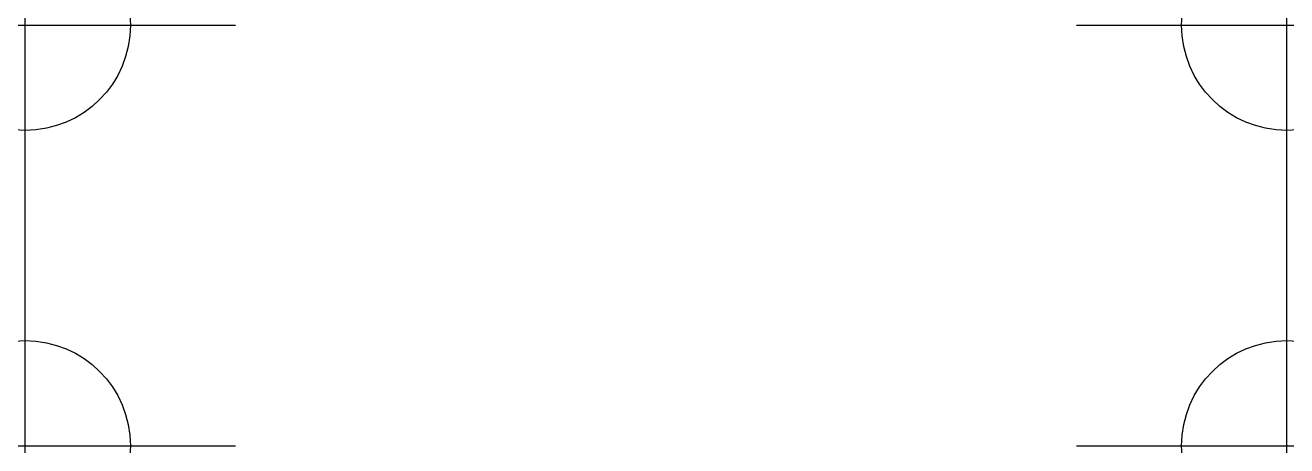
# Model space of a CAD drawing. Header units: millimetres. Extents: x -3 to 3, y -1 to 1.
import ezdxf

# ---------------------------------------------------------------- set-up
doc = ezdxf.new("R2010")
doc.units = ezdxf.units.MM
doc.header["$PDMODE"] = 34

msp = doc.modelspace()

# ---------------------------------------------------------------- linework, layer by layer
for p in [(-3, 1), (3, 1), (-3, -1), (3, -1)]:
    msp.add_point(p)

doc.saveas('drawing.dxf')
